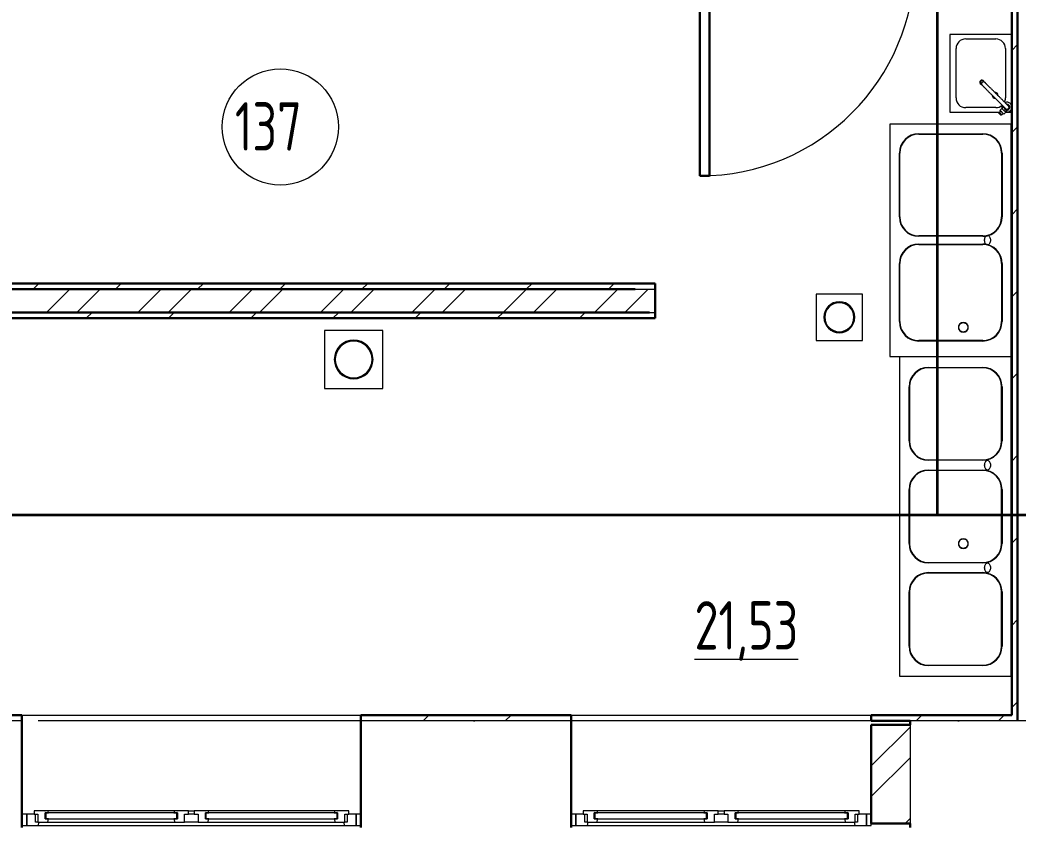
# Model space of a CAD drawing. Header units: millimetres. Extents: x -586848 to 520591, y -385801 to 675781.
# Drawn here: x 543 to 5695, y -116775 to -112612 of the extents above; entities that cross this region are included whole.
import ezdxf
from ezdxf import colors
from ezdxf.entities.mleader import LeaderData, LeaderLine
from ezdxf.math import Vec2, Vec3

# ---------------------------------------------------------------- set-up
doc = ezdxf.new("R2010")
doc.units = ezdxf.units.MM
doc.linetypes.add('ADSK_Линия сетки', pattern=[25, 20, -2.5, 0, -2.5])
for name, color, linetype, lineweight in [('_ Окна', 7, 'Continuous', 9), ('E-Безопасность-G', 153, 'Continuous', 35), ('RC-Выноски', 7, 'Continuous', 0), ('Двери', 252, 'Continuous', 9), ('Марки помещений', 252, 'Continuous', 20), ('Обобщенные модели', 252, 'Continuous', 18), ('Окна', 252, 'Continuous', 9), ('Оси', 252, 'Continuous', 9), ('Сантехника', 252, 'Continuous', 9), ('Стены внутренние', 7, 'Continuous', 18), ('Стены наружные', 7, 'Continuous', 18), ('Стены штриховка', 7, 'Continuous', 9)]:
    doc.layers.add(name, color=color, linetype=linetype, lineweight=lineweight)
doc.styles.add('GOST Common_3', font='', dxfattribs={"height": 3.5})
doc.styles.add('RubezhCAD', font='', dxfattribs={"oblique": 10})
doc.styles.get('GOST Common_3').set_extended_font_data('GOST 2.304 type A')
doc.styles.get('RubezhCAD').set_extended_font_data('GOST type A')

# ---------------------------------------------------------------- blocks, each defined once
blk = doc.blocks.new('1 этаж')
at = {"layer": '_ Окна', "color": 251, "true_color": 0x636466}
for p, q in [((-12865.8, 14974.3), (-12890.8, 14974.3)), ((-12865.8, 14916.3), (-12865.8, 14974.3)), ((-12767.8, 14982.3), (-12770.8, 14982.3)), ((-12770.8, 14982.3), (-12770.8, 14950.3)), ((-12770.8, 14950.3), (-12767.8, 14950.3)), ((-12090.8, 14982.3), (-12767.8, 14982.3)), ((-12767.8, 14982.3), (-12767.8, 14950.3)), ((-12767.8, 14950.3), (-12767.8, 14982.3)), ((-12767.8, 14950.3), (-12090.8, 14950.3)), ((-12090.8, 14950.3), (-12090.8, 14982.3)), ((-12090.8, 14982.3), (-12090.8, 14950.3)), ((-12087.8, 14982.3), (-12090.8, 14982.3)), ((-12090.8, 14950.3), (-12087.8, 14950.3)), ((-12087.8, 14950.3), (-12087.8, 14982.3)), ((-11940.8, 14982.3), (-11943.8, 14982.3)), ((-11943.8, 14982.3), (-11943.8, 14950.3)), ((-11943.8, 14950.3), (-11940.8, 14950.3)), ((-11263.8, 14982.3), (-11940.8, 14982.3)), ((-11940.8, 14982.3), (-11940.8, 14950.3)), ((-11940.8, 14950.3), (-11940.8, 14982.3)), ((-11940.8, 14950.3), (-11263.8, 14950.3)), ((-11263.8, 14950.3), (-11263.8, 14982.3)), ((-11263.8, 14982.3), (-11263.8, 14950.3)), ((-11260.8, 14982.3), (-11263.8, 14982.3)), ((-11263.8, 14950.3), (-11260.8, 14950.3)), ((-11260.8, 14950.3), (-11260.8, 14982.3)), ((-11140.8, 14974.3), (-11165.8, 14974.3)), ((-11165.8, 14974.3), (-11165.8, 14916.3)), ((-10030.8, 14974.3), (-10055.8, 14974.3)), ((-10030.8, 14916.3), (-10030.8, 14974.3)), ((-9932.8, 14982.3), (-9935.8, 14982.3)), ((-9935.8, 14982.3), (-9935.8, 14950.3)), ((-9935.8, 14950.3), (-9932.8, 14950.3)), ((-9355.8, 14982.3), (-9932.8, 14982.3)), ((-9932.8, 14982.3), (-9932.8, 14950.3)), ((-9932.8, 14950.3), (-9932.8, 14982.3)), ((-9932.8, 14950.3), (-9355.8, 14950.3)), ((-9355.8, 14950.3), (-9355.8, 14982.3)), ((-9355.8, 14982.3), (-9355.8, 14950.3)), ((-9352.8, 14982.3), (-9355.8, 14982.3)), ((-9355.8, 14950.3), (-9352.8, 14950.3)), ((-9352.8, 14950.3), (-9352.8, 14982.3)), ((-9205.8, 14982.3), (-9208.8, 14982.3)), ((-9208.8, 14982.3), (-9208.8, 14950.3)), ((-9208.8, 14950.3), (-9205.8, 14950.3)), ((-8628.8, 14982.3), (-9205.8, 14982.3)), ((-9205.8, 14982.3), (-9205.8, 14950.3)), ((-9205.8, 14950.3), (-9205.8, 14982.3)), ((-9205.8, 14950.3), (-8628.8, 14950.3)), ((-8628.8, 14950.3), (-8628.8, 14982.3)), ((-8628.8, 14982.3), (-8628.8, 14950.3)), ((-8625.8, 14982.3), (-8628.8, 14982.3)), ((-8628.8, 14950.3), (-8625.8, 14950.3)), ((-8625.8, 14950.3), (-8625.8, 14982.3)), ((-8505.8, 14974.3), (-8530.8, 14974.3)), ((-8530.8, 14974.3), (-8530.8, 14916.3)), ((-12890.8, 14916.3), (-12865.8, 14916.3)), ((-11165.8, 14916.3), (-11140.8, 14916.3)), ((-10055.8, 14916.3), (-10030.8, 14916.3)), ((-8530.8, 14916.3), (-8505.8, 14916.3)), ((-8505.8, 14916.3), (-8505.8, 14926.3))]:
    blk.add_line(p, q, dxfattribs=at)
at = {"layer": '_ Окна', "color": 251, "lineweight": 18, "true_color": 0x636466}
for p, q in [((-12827.8, 14974.3), (-12865.8, 14974.3)), ((-12865.8, 14974.3), (-12865.8, 14916.3)), ((-12771.8, 14991.3), (-12827.8, 14991.3)), ((-12827.8, 14991.3), (-12827.8, 14974.3)), ((-12827.8, 14974.3), (-12807.8, 14974.3)), ((-12819.8, 14933.3), (-12819.8, 14974.3)), ((-12807.8, 14974.3), (-12807.8, 14933.3)), ((-12770.8, 14990.3), (-12771.8, 14991.3)), ((-12769.8, 14991.3), (-12770.8, 14990.3)), ((-12770.8, 14950.3), (-12770.8, 14982.3)), ((-12770.8, 14982.3), (-12752.8, 14982.3)), ((-12752.8, 14950.3), (-12770.8, 14950.3)), ((-12755.2, 14991.3), (-12769.8, 14991.3)), ((-12757.4, 14933.3), (-12752.8, 14950.3)), ((-12752.8, 14982.3), (-12755.2, 14991.3)), ((-12103.4, 14991.3), (-12105.8, 14982.3)), ((-12105.8, 14982.3), (-12087.8, 14982.3)), ((-12087.8, 14950.3), (-12105.8, 14950.3)), ((-12105.8, 14950.3), (-12101.2, 14933.3)), ((-12088.8, 14991.3), (-12103.4, 14991.3)), ((-12087.8, 14990.3), (-12088.8, 14991.3)), ((-12086.8, 14991.3), (-12087.8, 14990.3)), ((-12087.8, 14982.3), (-12087.8, 14950.3)), ((-12030.8, 14991.3), (-12086.8, 14991.3)), ((-12050.8, 14933.3), (-12050.8, 14974.3)), ((-12050.8, 14974.3), (-12030.8, 14974.3)), ((-12030.8, 14974.3), (-12030.8, 14991.3)), ((-11944.8, 14991.3), (-12000.8, 14991.3)), ((-12000.8, 14991.3), (-12000.8, 14974.3)), ((-12000.8, 14974.3), (-11980.8, 14974.3)), ((-11980.8, 14974.3), (-11980.8, 14933.3)), ((-11943.8, 14990.3), (-11944.8, 14991.3)), ((-11942.8, 14991.3), (-11943.8, 14990.3)), ((-11943.8, 14950.3), (-11943.8, 14982.3)), ((-11943.8, 14982.3), (-11925.8, 14982.3)), ((-11925.8, 14950.3), (-11943.8, 14950.3)), ((-11928.2, 14991.3), (-11942.8, 14991.3)), ((-11930.4, 14933.3), (-11925.8, 14950.3)), ((-11925.8, 14982.3), (-11928.2, 14991.3)), ((-11276.4, 14991.3), (-11278.8, 14982.3)), ((-11278.8, 14982.3), (-11260.8, 14982.3)), ((-11260.8, 14950.3), (-11278.8, 14950.3)), ((-11278.8, 14950.3), (-11274.2, 14933.3)), ((-11261.8, 14991.3), (-11276.4, 14991.3)), ((-11260.8, 14990.3), (-11261.8, 14991.3)), ((-11259.8, 14991.3), (-11260.8, 14990.3)), ((-11260.8, 14982.3), (-11260.8, 14950.3)), ((-11203.8, 14991.3), (-11259.8, 14991.3)), ((-11223.8, 14933.3), (-11223.8, 14974.3)), ((-11223.8, 14974.3), (-11203.8, 14974.3)), ((-11211.8, 14974.3), (-11211.8, 14933.3)), ((-11203.8, 14974.3), (-11203.8, 14991.3)), ((-11165.8, 14974.3), (-11203.8, 14974.3)), ((-11165.8, 14916.3), (-11165.8, 14974.3)), ((-9992.8, 14974.3), (-10030.8, 14974.3)), ((-10030.8, 14974.3), (-10030.8, 14916.3)), ((-9936.8, 14991.3), (-9992.8, 14991.3)), ((-9992.8, 14991.3), (-9992.8, 14974.3)), ((-9992.8, 14974.3), (-9972.8, 14974.3)), ((-9984.8, 14933.3), (-9984.8, 14974.3)), ((-9972.8, 14974.3), (-9972.8, 14933.3)), ((-9935.8, 14990.3), (-9936.8, 14991.3)), ((-9934.8, 14991.3), (-9935.8, 14990.3)), ((-9935.8, 14950.3), (-9935.8, 14982.3)), ((-9935.8, 14982.3), (-9917.8, 14982.3)), ((-9917.8, 14950.3), (-9935.8, 14950.3)), ((-9920.2, 14991.3), (-9934.8, 14991.3)), ((-9922.4, 14933.3), (-9917.8, 14950.3)), ((-9917.8, 14982.3), (-9920.2, 14991.3)), ((-9368.4, 14991.3), (-9370.8, 14982.3)), ((-9370.8, 14982.3), (-9352.8, 14982.3)), ((-9352.8, 14950.3), (-9370.8, 14950.3)), ((-9370.8, 14950.3), (-9366.2, 14933.3)), ((-9353.8, 14991.3), (-9368.4, 14991.3)), ((-9352.8, 14990.3), (-9353.8, 14991.3)), ((-9351.8, 14991.3), (-9352.8, 14990.3)), ((-9352.8, 14982.3), (-9352.8, 14950.3)), ((-9295.8, 14991.3), (-9351.8, 14991.3)), ((-9315.8, 14933.3), (-9315.8, 14974.3)), ((-9315.8, 14974.3), (-9295.8, 14974.3)), ((-9295.8, 14974.3), (-9295.8, 14991.3)), ((-9209.8, 14991.3), (-9265.8, 14991.3)), ((-9265.8, 14991.3), (-9265.8, 14974.3)), ((-9265.8, 14974.3), (-9245.8, 14974.3)), ((-9245.8, 14974.3), (-9245.8, 14933.3)), ((-9208.8, 14990.3), (-9209.8, 14991.3)), ((-9207.8, 14991.3), (-9208.8, 14990.3)), ((-9208.8, 14950.3), (-9208.8, 14982.3)), ((-9208.8, 14982.3), (-9190.8, 14982.3)), ((-9190.8, 14950.3), (-9208.8, 14950.3)), ((-9193.2, 14991.3), (-9207.8, 14991.3)), ((-9195.4, 14933.3), (-9190.8, 14950.3)), ((-9190.8, 14982.3), (-9193.2, 14991.3)), ((-8641.4, 14991.3), (-8643.8, 14982.3)), ((-8643.8, 14982.3), (-8625.8, 14982.3)), ((-8625.8, 14950.3), (-8643.8, 14950.3)), ((-8643.8, 14950.3), (-8639.2, 14933.3)), ((-8626.8, 14991.3), (-8641.4, 14991.3)), ((-8625.8, 14990.3), (-8626.8, 14991.3)), ((-8624.8, 14991.3), (-8625.8, 14990.3)), ((-8625.8, 14982.3), (-8625.8, 14950.3)), ((-8568.8, 14991.3), (-8624.8, 14991.3)), ((-8588.8, 14933.3), (-8588.8, 14974.3)), ((-8588.8, 14974.3), (-8568.8, 14974.3)), ((-8576.8, 14974.3), (-8576.8, 14933.3)), ((-8568.8, 14974.3), (-8568.8, 14991.3)), ((-8530.8, 14974.3), (-8568.8, 14974.3)), ((-8530.8, 14916.3), (-8530.8, 14974.3)), ((-12865.8, 14916.3), (-12806.4, 14916.3)), ((-12807.8, 14933.3), (-12819.8, 14933.3)), ((-12807.8, 14933.3), (-12757.4, 14933.3)), ((-12806.4, 14916.3), (-12801.8, 14933.3)), ((-12101.2, 14933.3), (-12050.8, 14933.3)), ((-11980.8, 14933.3), (-11930.4, 14933.3)), ((-11274.2, 14933.3), (-11223.8, 14933.3)), ((-11229.8, 14933.3), (-11225.2, 14916.3)), ((-11225.2, 14916.3), (-11165.8, 14916.3)), ((-11211.8, 14933.3), (-11223.8, 14933.3)), ((-10030.8, 14916.3), (-9971.4, 14916.3)), ((-9972.8, 14933.3), (-9984.8, 14933.3)), ((-9972.8, 14933.3), (-9922.4, 14933.3)), ((-9971.4, 14916.3), (-9966.8, 14933.3)), ((-9366.2, 14933.3), (-9315.8, 14933.3)), ((-9245.8, 14933.3), (-9195.4, 14933.3)), ((-8639.2, 14933.3), (-8588.8, 14933.3)), ((-8594.8, 14933.3), (-8590.2, 14916.3)), ((-8590.2, 14916.3), (-8530.8, 14916.3)), ((-8576.8, 14933.3), (-8588.8, 14933.3))]:
    blk.add_line(p, q, dxfattribs=at)
at = {"layer": 'Двери', "color": 251, "lineweight": 30, "true_color": 0x636466}
for p, q in [((-9390.8, 19381.3), (-9390.8, 18271.3)), ((-9340.8, 18271.3), (-9340.8, 19381.3)), ((-9390.8, 18271.3), (-9340.8, 18271.3))]:
    blk.add_line(p, q, dxfattribs=at)
at = {"layer": 'Двери', "color": 251, "true_color": 0x636466}
blk.add_arc((-9390.8, 19381.3), 1110, 270, 0, dxfattribs=at)
at = {"layer": 'Марки помещений', "color": 251, "true_color": 0x636466}
blk.add_circle((-11556.4, 18524.3), 300, dxfattribs=at)
at = {"layer": 'Обобщенные модели', "color": 251, "lineweight": 9, "true_color": 0x636466}
for p, q in [((-8054.6, 17481.9), (-8054.6, 17496.6)), ((-8054.2, 17497.5), (-8045.9, 17508.9)), ((-8045.9, 17469.6), (-8054.2, 17481.1)), ((-8044.9, 17509.7), (-8030.8, 17514.3)), ((-8030.8, 17464.3), (-8044.9, 17468.9)), ((-8030.8, 17514.3), (-8016.7, 17509.7)), ((-8016.7, 17468.9), (-8030.8, 17464.3)), ((-8015.7, 17508.9), (-8007.4, 17497.5)), ((-8007.4, 17481.1), (-8015.7, 17469.6)), ((-8007, 17496.6), (-8007, 17481.9)), ((-8054.2, 16380.5), (-8045.9, 16391.9)), ((-8044.9, 16392.7), (-8030.8, 16397.3)), ((-8030.8, 16397.3), (-8016.7, 16392.7)), ((-8015.7, 16391.9), (-8007.4, 16380.5)), ((-8054.6, 16364.9), (-8054.6, 16379.6)), ((-8045.9, 16352.6), (-8054.2, 16364.1)), ((-8030.8, 16347.3), (-8044.9, 16351.9)), ((-8016.7, 16351.9), (-8030.8, 16347.3)), ((-8007.4, 16364.1), (-8015.7, 16352.6)), ((-8007, 16379.6), (-8007, 16364.9))]:
    blk.add_line(p, q, dxfattribs=at)
for start, end in [(165, 171.9745), (165, 171.9745), (165, 171.9745), (98.0255, 105), (98.0255, 105), (98.0255, 105), (278.0255, 285), (278.0255, 285), (278.0255, 285), (60, 65.3352), (60, 65.3352), (60, 65.3352), (311.1897, 318.8103), (311.1897, 318.8103), (311.1897, 318.8103), (24.6648, 30), (24.6648, 30), (24.6648, 30), (345, 351.9745), (345, 351.9745), (345, 351.9745)]:
    blk.add_arc((-7805.8, 18626.3), 25, start, end, dxfattribs=at)
at = {"layer": 'Окна', "color": 251, "true_color": 0x636466}
for p, q in [((-12769.8, 14991.3), (-12771.8, 14991.3)), ((-12103.4, 14991.3), (-12755.2, 14991.3)), ((-12086.8, 14991.3), (-12088.8, 14991.3)), ((-12030.8, 14991.3), (-12000.8, 14991.3)), ((-12000.8, 14974.3), (-12030.8, 14974.3)), ((-11942.8, 14991.3), (-11944.8, 14991.3)), ((-11276.4, 14991.3), (-11928.2, 14991.3)), ((-11259.8, 14991.3), (-11261.8, 14991.3)), ((-9934.8, 14991.3), (-9936.8, 14991.3)), ((-9368.4, 14991.3), (-9920.2, 14991.3)), ((-9351.8, 14991.3), (-9353.8, 14991.3)), ((-9295.8, 14991.3), (-9265.8, 14991.3)), ((-9265.8, 14974.3), (-9295.8, 14974.3)), ((-9207.8, 14991.3), (-9209.8, 14991.3)), ((-8641.4, 14991.3), (-9193.2, 14991.3)), ((-8624.8, 14991.3), (-8626.8, 14991.3)), ((-12806.4, 14916.3), (-11225.2, 14916.3)), ((-12757.4, 14933.3), (-12101.2, 14933.3)), ((-11980.8, 14933.3), (-12050.8, 14933.3)), ((-11930.4, 14933.3), (-11274.2, 14933.3)), ((-9971.4, 14916.3), (-8590.2, 14916.3)), ((-9922.4, 14933.3), (-9366.2, 14933.3)), ((-9245.8, 14933.3), (-9315.8, 14933.3)), ((-9195.4, 14933.3), (-8639.2, 14933.3))]:
    blk.add_line(p, q, dxfattribs=at)
at = {"layer": 'Оси', "color": 251, "linetype": 'ADSK_Линия сетки', "ltscale": 100, "true_color": 0x636466}
blk.add_line((-805.8, 15456.3), (-72528.1, 15456.3), dxfattribs=at)
at = {"layer": 'Сантехника', "color": 251, "true_color": 0x636466}
for p, q in [((-7780.8, 19001.3), (-8100.8, 19001.3)), ((-8100.8, 19001.3), (-8100.8, 18601.3)), ((-8018.3, 18978.8), (-7863.3, 18978.8)), ((-8068.3, 18673.8), (-8068.3, 18928.8)), ((-7813.3, 18928.8), (-7813.3, 18673.8)), ((-7925.4, 18761.2), (-7927.2, 18763.1)), ((-7919.8, 18754.4), (-7925.9, 18760.5)), ((-7942.6, 18747.7), (-7940.8, 18745.8)), ((-7940, 18746.4), (-7933.9, 18740.2)), ((-8100.8, 18601.3), (-7841.8, 18601.3)), ((-7863.3, 18623.8), (-8018.3, 18623.8)), ((-7838.3, 18606.5), (-7845.4, 18599.3)), ((-7831.9, 18619.9), (-7841.8, 18610)), ((-7831.9, 18600.1), (-7841.8, 18610)), ((-7822, 18610), (-7831.9, 18619.9)), ((-7822, 18628.4), (-7831.2, 18619.2)), ((-7812.1, 18600.1), (-7822, 18610)), ((-7812.8, 18600.8), (-7799.9, 18613.7)), ((-7805.3, 18601.3), (-7780.8, 18601.3)), ((-7847.7, 18595.7), (-7846.8, 18596.6)), ((-7836.4, 18584.4), (-7847.7, 18595.7)), ((-7847, 18596.4), (-7844.7, 18598.7)), ((-7847, 18596.4), (-7835.7, 18585.1)), ((-7844.6, 18598.5), (-7845.4, 18599.3)), ((-7844.7, 18598.7), (-7833.4, 18587.3)), ((-7835.5, 18585.3), (-7836.4, 18584.4)), ((-7833.4, 18587.3), (-7835.7, 18585.1)), ((-7832.7, 18586.7), (-7833.6, 18587.5)), ((-7832.7, 18586.7), (-7825.6, 18593.8)), ((-7822, 18590.2), (-7831.9, 18600.1)), ((-7822, 18590.2), (-7812.1, 18600.1)), ((-8410.8, 18539.3), (-8410.8, 17339.3)), ((-7785.8, 18539.3), (-8410.8, 18539.3)), ((-7785.8, 18539.3), (-7785.8, 17339.3)), ((-7785.8, 18539.3), (-7780.8, 18539.3)), ((-8260.8, 18489.3), (-7930.8, 18489.3)), ((-8260.8, 18487.3), (-7930.8, 18487.3)), ((-8360.8, 18059.3), (-8360.8, 18389.3)), ((-8358.8, 18059.3), (-8358.8, 18389.3)), ((-7832.8, 18389.3), (-7832.8, 18059.3)), ((-7830.8, 18389.3), (-7830.8, 18059.3)), ((-7930.8, 17961.3), (-8260.8, 17961.3)), ((-7930.8, 17959.3), (-8260.8, 17959.3)), ((-8260.8, 17919.3), (-7930.8, 17919.3)), ((-8260.8, 17917.3), (-7930.8, 17917.3)), ((-8360.8, 17518.6), (-8360.8, 17819.3)), ((-8358.8, 17518.6), (-8358.8, 17819.3)), ((-7832.8, 17819.3), (-7832.8, 17518.6)), ((-7830.8, 17819.3), (-7830.8, 17518.6)), ((-8550.8, 17661.3), (-8790.8, 17661.3)), ((-8790.8, 17661.3), (-8790.8, 17421.3)), ((-8550.8, 17421.3), (-8550.8, 17661.3)), ((-11328, 17473.6), (-11328, 17173.6)), ((-11028, 17473.6), (-11328, 17473.6)), ((-11028, 17173.6), (-11028, 17473.6)), ((-8790.8, 17421.3), (-8550.8, 17421.3)), ((-7930.8, 17420.6), (-8260.8, 17420.6)), ((-7930.8, 17418.6), (-8260.8, 17418.6)), ((-8410.8, 17339.3), (-7785.8, 17339.3)), ((-8360.8, 17337.3), (-8360.8, 15687.3)), ((-7785.8, 17337.3), (-8360.8, 17337.3)), ((-7780.8, 17339.3), (-7785.8, 17339.3)), ((-7785.8, 17337.3), (-7785.8, 15687.3)), ((-7785.8, 17337.3), (-7780.8, 17337.3)), ((-8210.8, 17282.3), (-7930.8, 17282.3)), ((-7930.8, 17280.3), (-8210.8, 17280.3)), ((-11328, 17173.6), (-11028, 17173.6)), ((-8310.8, 16902.3), (-8310.8, 17182.3)), ((-8308.8, 17182.3), (-8308.8, 16902.3)), ((-7832.8, 16902.3), (-7832.8, 17182.3)), ((-7830.8, 17182.3), (-7830.8, 16902.3)), ((-8210.8, 16804.3), (-7930.8, 16804.3)), ((-7930.8, 16802.3), (-8210.8, 16802.3)), ((-8210.8, 16752.3), (-7930.8, 16752.3)), ((-7930.8, 16750.3), (-8210.8, 16750.3)), ((-8310.8, 16372.3), (-8310.8, 16652.3)), ((-8308.8, 16652.3), (-8308.8, 16372.3)), ((-7832.8, 16372.3), (-7832.8, 16652.3)), ((-7830.8, 16652.3), (-7830.8, 16372.3)), ((-8210.8, 16274.3), (-7930.8, 16274.3)), ((-7930.8, 16272.3), (-8210.8, 16272.3)), ((-8210.8, 16222.3), (-7930.8, 16222.3)), ((-7930.8, 16220.3), (-8210.8, 16220.3)), ((-8310.8, 15842.3), (-8310.8, 16122.3)), ((-8308.8, 16122.3), (-8308.8, 15842.3)), ((-7832.8, 15842.3), (-7832.8, 16122.3)), ((-7830.8, 16122.3), (-7830.8, 15842.3)), ((-8210.8, 15744.3), (-7930.8, 15744.3)), ((-7930.8, 15742.3), (-8210.8, 15742.3)), ((-8360.8, 15687.3), (-7785.8, 15687.3)), ((-7780.8, 15687.3), (-7785.8, 15687.3))]:
    blk.add_line(p, q, dxfattribs=at)
at = {"layer": 'Сантехника', "color": 251, "true_color": 0x636466, "flags": 128}
for points in [[(-7933.9, 18740.2), (-7933.5, 18739.8), (-7933, 18739.3), (-7932.4, 18738.7), (-7931.6, 18738), (-7930.8, 18737.2), (-7930, 18736.3), (-7929, 18735.3), (-7927.9, 18734.2), (-7926.7, 18733.1), (-7925.5, 18731.8), (-7924.2, 18730.5), (-7922.8, 18729.1), (-7921.3, 18727.6), (-7919.7, 18726.1), (-7918.1, 18724.4), (-7916.4, 18722.7), (-7914.6, 18720.9), (-7912.8, 18719.1), (-7910.9, 18717.2), (-7908.9, 18715.2), (-7906.9, 18713.2), (-7904.8, 18711.2), (-7902.7, 18709), (-7900.6, 18706.9), (-7898.4, 18704.7), (-7896.1, 18702.4), (-7893.8, 18700.1), (-7891.5, 18697.8), (-7889.2, 18695.5), (-7886.8, 18693.1), (-7884.4, 18690.7), (-7882, 18688.3), (-7879.6, 18685.9), (-7877.2, 18683.5), (-7874.7, 18681), (-7872.3, 18678.6), (-7869.9, 18676.2), (-7867.4, 18673.8), (-7865, 18671.3), (-7862.6, 18668.9), (-7860.2, 18666.5), (-7857.9, 18664.2), (-7855.5, 18661.8), (-7853.2, 18659.5), (-7850.9, 18657.3), (-7848.7, 18655), (-7846.5, 18652.8), (-7844.3, 18650.7), (-7842.2, 18648.6), (-7840.2, 18646.5), (-7838.2, 18644.5), (-7836.2, 18642.6), (-7834.3, 18640.7), (-7832.5, 18638.8), (-7830.8, 18637.1), (-7829.1, 18635.4), (-7827.5, 18633.8), (-7825.9, 18632.2), (-7824.4, 18630.8), (-7823.1, 18629.4), (-7821.7, 18628.1), (-7820.5, 18626.8), (-7819.4, 18625.7), (-7818.3, 18624.7), (-7817.4, 18623.7), (-7816.5, 18622.8), (-7815.7, 18622), (-7815, 18621.3), (-7814.4, 18620.8), (-7813.9, 18620.3), (-7813.5, 18619.8), (-7813.2, 18619.5), (-7813, 18619.3), (-7812.9, 18619.2), (-7812.9, 18619.2)], [(-7798.7, 18633.3), (-7798.8, 18633.4), (-7798.9, 18633.5), (-7799.2, 18633.8), (-7799.5, 18634.1), (-7799.9, 18634.5), (-7800.5, 18635.1), (-7801.1, 18635.7), (-7801.8, 18636.4), (-7802.6, 18637.2), (-7803.5, 18638.1), (-7804.5, 18639.1), (-7805.6, 18640.2), (-7806.8, 18641.4), (-7808, 18642.6), (-7809.4, 18644), (-7810.8, 18645.4), (-7812.3, 18646.9), (-7813.8, 18648.4), (-7815.5, 18650.1), (-7817.2, 18651.8), (-7819, 18653.6), (-7820.8, 18655.4), (-7822.7, 18657.3), (-7824.7, 18659.3), (-7826.7, 18661.3), (-7828.8, 18663.4), (-7830.9, 18665.5), (-7833.1, 18667.7), (-7835.3, 18669.9), (-7837.6, 18672.2), (-7839.8, 18674.4), (-7842.2, 18676.8), (-7844.5, 18679.1), (-7846.9, 18681.5), (-7849.3, 18683.9), (-7851.7, 18686.3), (-7854.1, 18688.7), (-7856.5, 18691.1), (-7859, 18693.6), (-7861.4, 18696), (-7863.8, 18698.4), (-7866.2, 18700.9), (-7868.7, 18703.3), (-7871.1, 18705.7), (-7873.4, 18708.1), (-7875.8, 18710.4), (-7878.1, 18712.7), (-7880.4, 18715), (-7882.7, 18717.3), (-7884.9, 18719.6), (-7887.1, 18721.7), (-7889.3, 18723.9), (-7891.4, 18726), (-7893.4, 18728), (-7895.4, 18730), (-7897.4, 18732), (-7899.3, 18733.9), (-7901.1, 18735.7), (-7902.8, 18737.4), (-7904.5, 18739.1), (-7906.1, 18740.7), (-7907.6, 18742.3), (-7909.1, 18743.7), (-7910.5, 18745.1), (-7911.8, 18746.4), (-7913, 18747.6), (-7914.1, 18748.7), (-7915.2, 18749.8), (-7916.1, 18750.7), (-7917, 18751.6), (-7917.7, 18752.4), (-7918.4, 18753), (-7919, 18753.6), (-7919.5, 18754.1), (-7919.8, 18754.4)], [(-7913.4, 17917.7), (-7915.7, 17920.5), (-7917.7, 17923.9), (-7919.2, 17927.9), (-7920.2, 17932.3), (-7920.7, 17936.9), (-7920.7, 17941.6), (-7920.2, 17946.2), (-7919.2, 17950.6), (-7917.7, 17954.6), (-7915.7, 17958), (-7913.4, 17960.8)], [(-7902.1, 17963.5), (-7899.4, 17961.9), (-7897, 17959.5), (-7894.9, 17956.4), (-7893.1, 17952.7), (-7891.9, 17948.5), (-7891.1, 17944), (-7890.8, 17939.3), (-7891.1, 17934.6), (-7891.9, 17930.1), (-7893.1, 17925.9), (-7894.9, 17922.2), (-7897, 17919), (-7899.4, 17916.6), (-7902.1, 17915.1)], [(-7905.8, 16752.3), (-7908.7, 16752.7), (-7911.5, 16754.2), (-7914.1, 16756.5), (-7916.4, 16759.6), (-7918.3, 16763.4), (-7919.7, 16767.7), (-7920.5, 16772.4), (-7920.8, 16777.3), (-7920.5, 16782.1), (-7919.7, 16786.8), (-7918.3, 16791.2), (-7916.4, 16794.9), (-7914.1, 16798.1), (-7911.5, 16800.4), (-7908.7, 16801.8), (-7905.8, 16802.3)], [(-7905.8, 16802.3), (-7902.9, 16801.8), (-7900.1, 16800.4), (-7897.5, 16798.1), (-7895.2, 16794.9), (-7893.3, 16791.2), (-7891.9, 16786.8), (-7891.1, 16782.1), (-7890.8, 16777.3), (-7891.1, 16772.4), (-7891.9, 16767.7), (-7893.3, 16763.4), (-7895.2, 16759.6), (-7897.5, 16756.5), (-7900.1, 16754.2), (-7902.9, 16752.7), (-7905.8, 16752.3)], [(-7905.8, 16222.3), (-7908.7, 16222.7), (-7911.5, 16224.2), (-7914.1, 16226.5), (-7916.4, 16229.6), (-7918.3, 16233.4), (-7919.7, 16237.7), (-7920.5, 16242.4), (-7920.8, 16247.3), (-7920.5, 16252.1), (-7919.7, 16256.8), (-7918.3, 16261.2), (-7916.4, 16264.9), (-7914.1, 16268.1), (-7911.5, 16270.4), (-7908.7, 16271.8), (-7905.8, 16272.3)], [(-7905.8, 16272.3), (-7902.9, 16271.8), (-7900.1, 16270.4), (-7897.5, 16268.1), (-7895.2, 16264.9), (-7893.3, 16261.2), (-7891.9, 16256.8), (-7891.1, 16252.1), (-7890.8, 16247.3), (-7891.1, 16242.4), (-7891.9, 16237.7), (-7893.3, 16233.4), (-7895.2, 16229.6), (-7897.5, 16226.5), (-7900.1, 16224.2), (-7902.9, 16222.7), (-7905.8, 16222.3)]]:
    blk.add_lwpolyline(points, dxfattribs=at)
at = {"layer": 'Сантехника', "color": 251, "true_color": 0x636466}
for centre, radius, start, end in [((-8018.3, 18928.8), 50, 90, 180), ((-7863.3, 18928.8), 50, 0, 90), ((-8018.3, 18673.8), 50, 180, 270), ((-7866.7, 18687.1), 15, 172.2804, 180), ((-7866.7, 18687.1), 15, 180, 277.3859), ((-7866.7, 18687.1), 15, 0, 97.7177), ((-7866.7, 18687.1), 15, 352.6148, 0), ((-7863.3, 18673.8), 50, 334.8556, 0), ((-7805.8, 18626.3), 26, 45, 111.9173), ((-7863.3, 18673.8), 50, 270, 311.8058), ((-7805.8, 18626.3), 26, 158.0827, 194.3766), ((-7805.8, 18626.3), 15, 180, 225), ((-7805.8, 18626.3), 12.5, 192.9283, 225), ((-7805.8, 18626.3), 15, 225, 45), ((-7805.8, 18626.3), 12.5, 225, 45), ((-7805.8, 18626.3), 10, 213.5196, 255), ((-7805.8, 18626.3), 26, 255.6234, 358.713), ((-7805.8, 18626.3), 15, 45, 90), ((-7805.8, 18626.3), 12.5, 45, 77.0717), ((-7805.8, 18626.3), 10, 300, 315), ((-7805.8, 18626.3), 10, 15, 56.4804), ((-7805.8, 18626.3), 10, 315, 330), ((-7805.8, 18626.3), 26, 12.5447, 45), ((-8260.8, 18389.3), 100, 90, 180), ((-8260.8, 18389.3), 98, 90, 180), ((-7930.8, 18389.3), 100, 0, 90), ((-7930.8, 18389.3), 98, 0, 90), ((-8260.8, 18059.3), 100, 180, 270), ((-8260.8, 18059.3), 98, 180, 270), ((-7930.8, 18059.3), 98, 270, 0), ((-7930.8, 18059.3), 100, 286.6954, 0), ((-7930.8, 18059.3), 100, 346.2162, 0), ((-7930.8, 18059.3), 100, 302.4383, 313.3296), ((-7930.8, 18059.3), 100, 318.0756, 327.3254), ((-7930.8, 18059.3), 100, 332.3085, 341.8484), ((-7930.8, 18059.3), 100, 270, 299.5135), ((-7930.8, 18059.3), 100, 270, 280.0002), ((-8260.8, 17819.3), 100, 90, 180), ((-8260.8, 17819.3), 98, 90, 180), ((-7930.8, 17819.3), 100, 79.9998, 90), ((-7930.8, 17819.3), 98, 0, 90), ((-7930.8, 17819.3), 100, 73.3046, 79.9998), ((-7930.8, 17819.3), 100, 0, 73.3046), ((-8670.8, 17541.3), 80, 0, 180), ((-8670.8, 17541.3), 75, 0, 180), ((-8670.8, 17541.3), 75, 154.9712, 160.0288), ((-8670.8, 17541.3), 75, 109.9712, 115.0288), ((-8670.8, 17541.3), 75, 64.9712, 70.0288), ((-8670.8, 17541.3), 75, 19.9712, 25.0288), ((-8670.8, 17541.3), 80, 180, 0), ((-8670.8, 17541.3), 75, 180, 0), ((-8260.8, 17518.6), 100, 180, 270), ((-8260.8, 17518.6), 98, 180, 270), ((-7930.8, 17518.6), 100, 270, 0), ((-7930.8, 17518.6), 98, 270, 0), ((-8670.8, 17541.3), 75, 199.9712, 205.0288), ((-8670.8, 17541.3), 75, 244.9712, 250.0288), ((-8670.8, 17541.3), 75, 289.9712, 295.0288), ((-8670.8, 17541.3), 75, 334.9712, 340.0288), ((-8030.8, 17489.3), 25, 90, 270), ((-8030.8, 17489.3), 25, 270, 90), ((-11178, 17323.6), 100, 90, 270), ((-11178, 17323.6), 95, 90, 270), ((-11178, 17323.6), 100, 270, 90), ((-11178, 17323.6), 95, 270, 90), ((-11178, 17323.6), 95, 126.6454, 132.023), ((-11178, 17323.6), 95, 107.977, 113.3546), ((-11178, 17323.6), 95, 66.6454, 72.023), ((-11178, 17323.6), 95, 47.977, 53.3546), ((-11178, 17323.6), 95, 167.977, 173.3546), ((-11178, 17323.6), 95, 186.6454, 192.023), ((-11178, 17323.6), 95, 6.6454, 12.023), ((-11178, 17323.6), 95, 347.977, 353.3546), ((-8210.8, 17182.3), 100, 90, 180), ((-8210.8, 17182.3), 98, 90, 180), ((-7930.8, 17182.3), 100, 0, 90), ((-7930.8, 17182.3), 98, 0, 90), ((-11178, 17323.6), 95, 227.977, 233.3546), ((-11178, 17323.6), 95, 246.6454, 252.023), ((-11178, 17323.6), 95, 287.977, 293.3546), ((-11178, 17323.6), 95, 306.6454, 312.023), ((-8210.8, 16902.3), 100, 180, 270), ((-8210.8, 16902.3), 98, 180, 270), ((-7930.8, 16902.3), 100, 270, 0), ((-7930.8, 16902.3), 98, 270, 0), ((-8210.8, 16652.3), 100, 90, 180), ((-8210.8, 16652.3), 98, 90, 180), ((-7930.8, 16652.3), 100, 0, 90), ((-7930.8, 16652.3), 98, 0, 90), ((-8030.8, 16372.3), 25, 90, 270), ((-8030.8, 16372.3), 25, 270, 90), ((-8210.8, 16372.3), 100, 180, 270), ((-8210.8, 16372.3), 98, 180, 270), ((-7930.8, 16372.3), 98, 270, 0), ((-7930.8, 16372.3), 100, 270, 0), ((-8210.8, 16122.3), 100, 90, 180), ((-8210.8, 16122.3), 98, 90, 180), ((-7930.8, 16122.3), 100, 0, 90), ((-7930.8, 16122.3), 98, 0, 90), ((-8210.8, 15842.3), 100, 180, 270), ((-8210.8, 15842.3), 98, 180, 270), ((-7930.8, 15842.3), 98, 270, 0), ((-7930.8, 15842.3), 100, 270, 0)]:
    blk.add_arc(centre, radius, start, end, dxfattribs=at)
for centre, major_axis, start_param, end_param in [((-7934.9, 18755.4), (-7.7, -7.7), 4.712389, 6.673869), ((-7933, 18753.4), (-7.07, -7.07), 4.974188, 5.497787), ((-7934.9, 18755.4), (-7.7, -7.7), 2.750806, 4.712389), ((-7933.1, 18753.5), (-7.7, -7.7), 4.712389, 4.975198), ((-7933, 18753.4), (-7.07, -7.07), 4.712389, 4.954111), ((-7933.1, 18753.5), (-7.7, -7.7), 4.449578, 4.712389), ((-7933, 18753.4), (-7.07, -7.07), 4.470667, 4.712389), ((-7933, 18753.4), (-7.07, -7.07), 3.926991, 4.45059), ((-7933.1, 18753.5), (-7.7, -7.7), 2.744374, 3.91149), ((-7933, 18753.4), (-7.07, -7.07), 2.94697, 3.906913), ((-7933.1, 18753.5), (-7.7, -7.7), 5.513272, 6.680258), ((-7933, 18753.4), (-7.07, -7.07), 5.517864, 6.477608)]:
    blk.add_ellipse(centre, major_axis=major_axis, ratio=0.971547, start_param=start_param, end_param=end_param, dxfattribs=at)
for points, knots in [([(-7917.8, 18751.6), (-7918.1, 18752.1), (-7918.9, 18753.6), (-7921, 18755.6), (-7924.1, 18757.1), (-7927.6, 18757.4), (-7931, 18756.4), (-7933, 18755.1), (-7933.8, 18754.2)], [-0.6102501, -0.6102501, -0.6102501, -0.6102501, -0.5555556, -0.4444444, -0.3333333, -0.2222222, -0.1111111, 0, 0, 0, 0]), ([(-7933.8, 18754.2), (-7934.6, 18753.4), (-7936, 18751.5), (-7936.9, 18748.1), (-7936.6, 18744.6), (-7935.2, 18741.4), (-7933.1, 18739.4), (-7931.6, 18738.5), (-7931.1, 18738.3)], [-1, -1, -1, -1, -0.8888889, -0.7777778, -0.6666667, -0.5555556, -0.4444444, -0.3898544, -0.3898544, -0.3898544, -0.3898544])]:
    blk.add_open_spline(points, degree=3, knots=knots, dxfattribs=at)
at = {"layer": 'Стены внутренние', "color": 251, "true_color": 0x636466}
for p, q in [((-12890.8, 15456.3), (-13420.8, 15456.3)), ((-10055.8, 15456.3), (-11140.8, 15456.3)), ((-7750.8, 15456.3), (-8305.8, 15456.3)), ((-8305.8, 15436.3), (-8305.8, 14926.3))]:
    blk.add_line(p, q, dxfattribs=at)
at = {"layer": 'Стены внутренние', "color": 251, "lineweight": 30, "true_color": 0x636466}
for p, q in [((-12890.8, 14906.3), (-12890.8, 15456.3)), ((-11140.8, 15456.3), (-11140.8, 14906.3)), ((-10055.8, 14906.3), (-10055.8, 15456.3)), ((-8305.8, 15456.3), (-8305.8, 15436.3)), ((-8305.8, 14926.3), (-8305.8, 14906.3))]:
    blk.add_line(p, q, dxfattribs=at)
at = {"layer": 'Стены наружные', "color": 251, "lineweight": 30, "true_color": 0x636466}
for p, q in [((-7750.8, 15456.3), (-7750.8, 19531.3)), ((-7780.8, 19351.3), (-7780.8, 15486.3)), ((-9725, 17686.3), (-13450.8, 17686.3)), ((-9620.8, 17716.3), (-13420.8, 17716.3)), ((-9620.8, 17536.3), (-9620.8, 17716.3)), ((-13450.8, 17566.3), (-9650.8, 17566.3)), ((-13420.8, 17536.3), (-9620.8, 17536.3)), ((-12890.8, 15486.3), (-13420.8, 15486.3)), ((-12890.8, 15456.3), (-12890.8, 15486.3)), ((-10055.8, 15486.3), (-11140.8, 15486.3)), ((-11140.8, 15486.3), (-11140.8, 15456.3)), ((-10055.8, 15456.3), (-10055.8, 15486.3)), ((-7780.8, 15486.3), (-8505.8, 15486.3)), ((-8505.8, 15486.3), (-8505.8, 15456.3)), ((-8505.8, 15456.3), (-8305.8, 15456.3)), ((-8305.8, 15436.3), (-8505.8, 15436.3)), ((-8505.8, 15436.3), (-8505.8, 14926.3)), ((-8505.8, 14926.3), (-8305.8, 14926.3))]:
    blk.add_line(p, q, dxfattribs=at)
at = {"layer": 'Стены наружные', "color": 251, "linetype": 'Continuous', "lineweight": 9, "true_color": 0x636466}
for p, q in [((-7780.8, 18919.6), (-7750.8, 18949.6)), ((-7780.8, 18495.3), (-7750.8, 18525.3)), ((-7780.8, 18071.1), (-7750.8, 18101.1)), ((-12832.5, 17686.3), (-12802.5, 17716.3)), ((-12763.7, 17566.3), (-12643.7, 17686.3)), ((-12606.5, 17566.3), (-12486.5, 17686.3)), ((-12408.2, 17686.3), (-12378.2, 17716.3)), ((-12292.2, 17566.3), (-12172.2, 17686.3)), ((-12135.1, 17566.3), (-12015.1, 17686.3)), ((-11984, 17686.3), (-11954, 17716.3)), ((-11820.8, 17566.3), (-11700.8, 17686.3)), ((-11663.6, 17566.3), (-11543.6, 17686.3)), ((-11559.7, 17686.3), (-11529.7, 17716.3)), ((-11349.3, 17566.3), (-11229.3, 17686.3)), ((-11192.2, 17566.3), (-11072.2, 17686.3)), ((-11135.4, 17686.3), (-11105.4, 17716.3)), ((-10877.8, 17566.3), (-10757.8, 17686.3)), ((-10720.7, 17566.3), (-10600.7, 17686.3)), ((-10711.2, 17686.3), (-10681.2, 17716.3)), ((-10406.4, 17566.3), (-10286.4, 17686.3)), ((-10286.9, 17686.3), (-10256.9, 17716.3)), ((-10249.2, 17566.3), (-10129.2, 17686.3)), ((-9934.9, 17566.3), (-9814.9, 17686.3)), ((-9862.7, 17686.3), (-9832.7, 17716.3)), ((-9777.8, 17566.3), (-9657.8, 17686.3)), ((-7780.8, 17646.8), (-7750.8, 17676.8)), ((-12558.2, 17536.3), (-12528.2, 17566.3)), ((-12134, 17536.3), (-12104, 17566.3)), ((-11709.7, 17536.3), (-11679.7, 17566.3)), ((-11285.4, 17536.3), (-11255.4, 17566.3)), ((-10861.2, 17536.3), (-10831.2, 17566.3)), ((-10436.9, 17536.3), (-10406.9, 17566.3)), ((-10012.7, 17536.3), (-9982.7, 17566.3)), ((-7780.8, 17222.5), (-7750.8, 17252.5)), ((-7780.8, 16798.3), (-7750.8, 16828.3)), ((-7780.8, 16374), (-7750.8, 16404)), ((-7780.8, 15949.7), (-7750.8, 15979.7)), ((-7780.8, 15525.5), (-7750.8, 15555.5)), ((-10819.9, 15456.3), (-10789.9, 15486.3)), ((-10395.6, 15456.3), (-10365.6, 15486.3)), ((-8274.3, 15456.3), (-8244.3, 15486.3)), ((-7850, 15456.3), (-7820, 15486.3)), ((-8505.8, 15223.7), (-8305.8, 15423.7)), ((-8505.8, 15066.5), (-8305.8, 15266.5)), ((-8331.7, 14926.3), (-8305.8, 14952.2))]:
    blk.add_line(p, q, dxfattribs=at)
at = {"layer": 'Стены наружные', "color": 251, "true_color": 0x636466}
for p, q in [((-12890.8, 15486.3), (-11140.8, 15486.3)), ((-10055.8, 15486.3), (-8505.8, 15486.3))]:
    blk.add_line(p, q, dxfattribs=at)
at = {"layer": 'Стены штриховка', "color": 251, "true_color": 0x636466}
for p, q in [((-9725, 17686.3), (-9620.8, 17686.3)), ((-9650.8, 17566.3), (-9620.8, 17566.3))]:
    blk.add_line(p, q, dxfattribs=at)
at = {"layer": 'Марки помещений', "color": 251, "true_color": 0x636466, "style": 'GOST Common_3', "width": 0.9}
for s, p in [('137', (-11791.3, 18402)), ('%%U21,53', (-9418.5, 15825))]:
    blk.add_text(s, height=250, dxfattribs=at).set_placement(p)

msp = doc.modelspace()

# ---------------------------------------------------------------- linework, layer by layer
at = {"layer": 'E-Безопасность-G', "color": 1}
for p, q in [((5279.3, -115167.9), (5279.3, -109359.6)), ((-13596.3, -115167.9), (5279.3, -115167.9)), ((5279.3, -115167.9), (8097, -115167.9))]:
    msp.add_line(p, q, dxfattribs=at)

# ---------------------------------------------------------------- block references
msp.add_blockref('1 этаж', (13443.4, -131688.8))

# ---------------------------------------------------------------- leaders
at = {"layer": 'RC-Выноски', "linetype": 'Continuous', "ltscale": 15}
ml = msp.add_multileader_mtext('Standard', dxfattribs=at)
ml.set_content('{\\H0.91667x;РЦ5 - }КПСВВнг(А)-LSLTx 1x2x1,0', color=256, style='RubezhCAD')
ml.set_leader_properties()
ml.build(insert=Vec2(0, 0))
ml.multileader.update_dxf_attribs({"has_text_frame": 1, "text_left_attachment_type": 6, "text_right_attachment_type": 6, "dogleg_length": 2, "arrow_head_size": 400, "scale": 100})
ctx = ml.context
ctx.base_point, ctx.scale, ctx.char_height, ctx.arrow_head_size, ctx.landing_gap_size, ctx.plane_origin = Vec3(-18243.8, -111377.9), 100, 250, 400, 100, Vec3(-545577.4, -150094.4)
ctx.left_attachment, ctx.right_attachment = 6, 6
notes = []
notes.append((ctx, [(0, (1, 1, 0), (-18443.8, -111377.9), (1, 0), 200, [(0, [(-19839.7, -112774.5)], 0, [])])]))
ctx.mtext.insert, ctx.mtext.width, ctx.mtext.flow_direction = Vec3(-18143.8, -111077.9), 5324.915, 5
for ctx, leaders in notes:
    for number, flags, end, landing, length, lines in leaders:
        leader = LeaderData()
        leader.index, (leader.has_last_leader_line, leader.has_dogleg_vector, leader.attachment_direction) = number, flags
        leader.last_leader_point, leader.dogleg_vector, leader.dogleg_length = Vec3(end), Vec3(landing), length
        for number, points, colour, breaks in lines:
            line = LeaderLine()
            line.index, line.vertices, line.color, line.breaks = number, Vec3.list(points), colors.encode_raw_color(colour), breaks
            leader.lines.append(line)
        ctx.leaders.append(leader)

doc.saveas('drawing.dxf')
